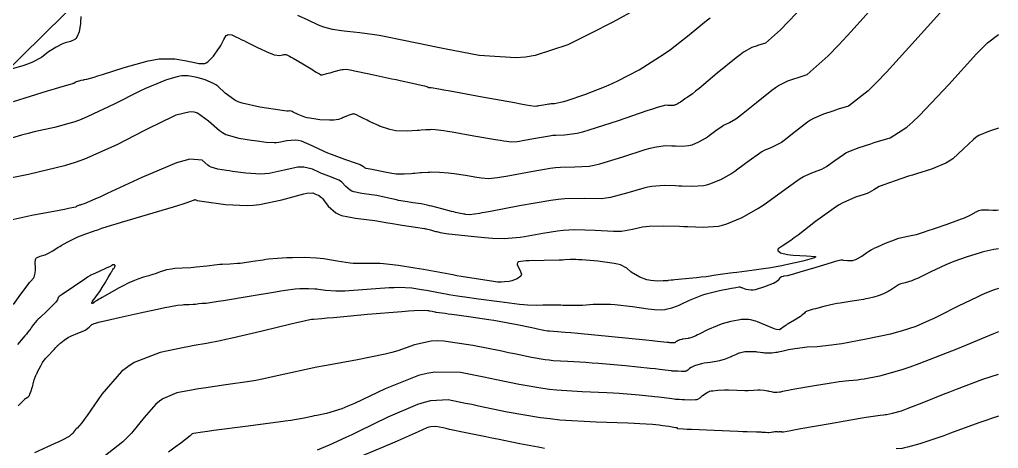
# Model space of a CAD drawing. Header units: metres. Extents: x 837476 to 838477, y 1189012 to 1191014.
# Drawn here: x 838310.1 to 838476.5, y 1190298.2 to 1190371.1 of the extents above; entities that cross this region are included whole.
import ezdxf

# ---------------------------------------------------------------- set-up
doc = ezdxf.new("R2010")
doc.units = ezdxf.units.M
doc.header["$LTSCALE"] = 0.3
for name, color, linetype in [('CORREDORVIA', 94, 'Continuous'), ('COTAS 10', 1, 'Continuous'), ('COTAS INT', 252, 'Continuous')]:
    doc.layers.add(name, color=color, linetype=linetype)

msp = doc.modelspace()

# ---------------------------------------------------------------- linework, layer by layer
at = {"layer": 'CORREDORVIA'}
msp.add_lwpolyline([(837910.676, 1191000.965), (838246.889, 1191005.3), (838347.391, 1190870.925), (838423.516, 1190628.699), (838450.215, 1190473.685), (838321.32, 1190375.615), (838242.09, 1190297.633), (838236.889, 1190068.622), (838166.593, 1189160.17), (837860.483, 1189307.124), (837593.191, 1189234.399), (837744.487, 1189686.609), (837700.859, 1189887.9), (837671.347, 1190075.087), (837676.273, 1190181.696), (837885.383, 1190229.429), (837983.184, 1190344.12), (837817.554, 1190502.187), (837798.033, 1190660.17), (837963.574, 1190795.982)], close=True, dxfattribs=at)
at = {"layer": 'COTAS 10'}
for points in [[(838415.092, 1190372.981), (838410.949, 1190370.71), (838409.697, 1190370.052), (838408.398, 1190369.382), (838403.326, 1190366.858), (838397.744, 1190364.995), (838396.124, 1190364.742), (838394.472, 1190364.603), (838388.234, 1190365.047), (838382.346, 1190366.155), (838380.914, 1190366.435), (838379.567, 1190366.702), (838375.42, 1190367.566), (838372.087, 1190368.245), (838371.253, 1190368.395), (838370.459, 1190368.528), (838367.913, 1190368.875), (838365.806, 1190369.11), (838365.288, 1190369.174), (838364.798, 1190369.237), (838363.266, 1190369.461), (838361.812, 1190369.837), (838361.372, 1190369.997), (838360.915, 1190370.182), (838359.127, 1190371.048), (838357.422, 1190371.813)], [(838320.5, 1190371.652), (838320.453, 1190370.697), (838320.424, 1190370.419), (838320.387, 1190370.134), (838320.192, 1190369.057), (838319.822, 1190368.124), (838319.674, 1190367.931), (838319.507, 1190367.766), (838318.739, 1190367.404), (838317.82, 1190367.147), (838317.557, 1190367.048), (838317.29, 1190366.938), (838316.296, 1190366.438), (838315.292, 1190365.817), (838315.02, 1190365.63), (838314.75, 1190365.436), (838313.793, 1190364.682), (838312.155, 1190363.816), (838311.456, 1190363.552), (838310.65, 1190363.278), (838306.851, 1190362.201)], [(838309.028, 1190322.675), (838310.311, 1190324.428), (838311.553, 1190326.078), (838311.803, 1190326.406), (838312.013, 1190326.677), (838312.435, 1190327.188), (838312.581, 1190327.407), (838312.617, 1190327.493), (838312.651, 1190327.591), (838312.759, 1190328.039), (838312.81, 1190328.611), (838312.808, 1190328.787), (838312.8, 1190328.972), (838312.711, 1190329.702), (838312.768, 1190330.362), (838312.851, 1190330.501), (838312.962, 1190330.622), (838313.608, 1190330.902), (838314.445, 1190331.142), (838314.678, 1190331.237), (838314.912, 1190331.345), (838315.76, 1190331.837), (838316.649, 1190332.411), (838316.908, 1190332.571), (838317.174, 1190332.73), (838318.18, 1190333.308), (838319.3, 1190333.871), (838319.637, 1190334.022), (838319.985, 1190334.171), (838321.339, 1190334.688), (838322.63, 1190335.143), (838322.938, 1190335.252), (838323.224, 1190335.354), (838324.081, 1190335.661), (838325.71, 1190336.177), (838326.484, 1190336.41), (838327.397, 1190336.683), (838331.86, 1190337.996), (838336.281, 1190339.304), (838337.167, 1190339.573), (838337.907, 1190339.803), (838339.362, 1190340.298), (838339.776, 1190340.471), (838339.86, 1190340.498), (838339.932, 1190340.516), (838340.08, 1190340.503), (838340.147, 1190340.443), (838340.167, 1190340.431), (838340.187, 1190340.42), (838340.267, 1190340.396), (838341.057, 1190340.283), (838345.089, 1190339.706), (838348.805, 1190339.501), (838349.842, 1190339.559), (838350.882, 1190339.667), (838354.669, 1190340.468), (838357.799, 1190341.337), (838358.425, 1190341.488), (838358.947, 1190341.599), (838359.964, 1190341.675), (838360.316, 1190341.505), (838360.418, 1190341.461), (838360.523, 1190341.418), (838360.919, 1190341.275), (838361.422, 1190340.907), (838361.595, 1190340.723), (838361.782, 1190340.504), (838362.578, 1190339.413), (838363.833, 1190338.292), (838364.309, 1190338.053), (838364.841, 1190337.844), (838367.229, 1190337.35), (838369.55, 1190337.089), (838370.041, 1190337.028), (838370.465, 1190336.972), (838371.447, 1190336.811), (838372.345, 1190336.639), (838372.715, 1190336.577), (838373.139, 1190336.507), (838375.111, 1190336.202), (838377.78, 1190335.8), (838378.511, 1190335.69), (838378.94, 1190335.608), (838379.088, 1190335.575), (838379.249, 1190335.537), (838379.936, 1190335.362), (838380.658, 1190335.174), (838380.841, 1190335.128), (838381.017, 1190335.084), (838381.59, 1190334.949), (838382.627, 1190334.785), (838383.096, 1190334.724), (838383.643, 1190334.655), (838386.274, 1190334.351), (838389.138, 1190334.074), (838389.833, 1190334.022), (838390.485, 1190333.982), (838392.484, 1190333.929), (838394.538, 1190334.079), (838395.225, 1190334.167), (838395.963, 1190334.276), (838399.056, 1190334.837), (838401.519, 1190335.189), (838402.503, 1190335.329), (838403.465, 1190335.395), (838404.43, 1190335.431), (838407.941, 1190335.303), (838411.063, 1190335.138), (838411.783, 1190335.15), (838412.44, 1190335.186), (838414.292, 1190335.524), (838415.983, 1190335.912), (838416.539, 1190335.979), (838417.133, 1190336.029), (838419.596, 1190336.066), (838422.277, 1190335.986), (838423.008, 1190335.962), (838423.735, 1190335.938), (838426.323, 1190335.844), (838428.898, 1190336.034), (838429.617, 1190336.188), (838430.34, 1190336.387), (838432.971, 1190337.473), (838435.628, 1190338.993), (838436.366, 1190339.466), (838437.105, 1190339.962), (838439.785, 1190341.939), (838442.23, 1190343.725), (838442.822, 1190344.101), (838443.377, 1190344.424), (838445.073, 1190345.164), (838446.51, 1190345.713), (838446.902, 1190345.917), (838447.292, 1190346.143), (838448.677, 1190347.148), (838450.149, 1190348.194), (838450.593, 1190348.447), (838451.053, 1190348.684), (838452.848, 1190349.404), (838454.806, 1190350.03), (838455.368, 1190350.207), (838455.94, 1190350.386), (838458.081, 1190351.047), (838460.951, 1190352.845), (838461.983, 1190353.741), (838463.117, 1190354.81), (838468.07, 1190360.11), (838472.804, 1190365.329), (838473.799, 1190366.347), (838474.659, 1190367.18), (838476.514, 1190368.565)], [(838476.514, 1190318.05), (838475.664, 1190317.7), (838469.57, 1190315.184), (838462.971, 1190312.579), (838461.46, 1190312.033), (838460.086, 1190311.562), (838456.269, 1190310.494), (838453.694, 1190310.024), (838453.103, 1190309.93), (838452.566, 1190309.852), (838451.067, 1190309.704), (838449.422, 1190309.54), (838448.792, 1190309.453), (838448.086, 1190309.348), (838444.908, 1190308.816), (838441.895, 1190308.277), (838441.293, 1190308.167), (838440.791, 1190308.074), (838439.82, 1190307.881), (838439.49, 1190307.809), (838439.393, 1190307.792), (838439.293, 1190307.778), (838438.911, 1190307.738), (838438.521, 1190307.732), (838438.416, 1190307.739), (838438.313, 1190307.75), (838437.949, 1190307.82), (838437.539, 1190307.914), (838437.405, 1190307.94), (838437.264, 1190307.967), (838436.68, 1190308.063), (838436.017, 1190308.122), (838435.825, 1190308.125), (838435.63, 1190308.122), (838434.892, 1190308.062), (838433.991, 1190308.006), (838433.691, 1190308.005), (838433.37, 1190308.01), (838432.032, 1190308.082), (838430.641, 1190308.149), (838430.287, 1190308.152), (838429.946, 1190308.148), (838428.828, 1190308.075), (838427.98, 1190307.974), (838427.81, 1190307.952), (838427.668, 1190307.933), (838427.391, 1190307.885), (838427.219, 1190307.804), (838427.143, 1190307.764), (838427.056, 1190307.716), (838426.64, 1190307.478), (838426.204, 1190307.191), (838426.103, 1190307.112), (838426.011, 1190307.033), (838425.751, 1190306.748), (838425.374, 1190306.529), (838425.207, 1190306.492), (838425.014, 1190306.465), (838424.093, 1190306.451), (838423.142, 1190306.493), (838422.929, 1190306.501), (838422.739, 1190306.508), (838422.238, 1190306.517), (838421.768, 1190306.546), (838421.597, 1190306.564), (838421.409, 1190306.587), (838420.585, 1190306.709), (838419.222, 1190306.891), (838418.694, 1190306.952), (838418.102, 1190307.017), (838415.42, 1190307.292), (838412.043, 1190307.564), (838411.013, 1190307.627), (838409.941, 1190307.686), (838405.726, 1190307.856), (838401.362, 1190308.125), (838400.196, 1190308.247), (838399.048, 1190308.389), (838395.057, 1190309.073), (838391.169, 1190309.888), (838390.086, 1190310.113), (838389, 1190310.338), (838385.057, 1190311.15), (838380.686, 1190311.215), (838379.33, 1190310.97), (838377.912, 1190310.61), (838372.264, 1190308.357), (838367.044, 1190305.885), (838365.896, 1190305.388), (838364.876, 1190304.971), (838362.264, 1190304.14), (838360.606, 1190303.84), (838360.188, 1190303.758), (838359.788, 1190303.677), (838358.488, 1190303.388), (838356.235, 1190302.993), (838355.233, 1190302.844), (838354.066, 1190302.679), (838348.488, 1190301.942), (838343.092, 1190301.251), (838342.04, 1190301.114), (838341.181, 1190301.001), (838339.673, 1190300.789), (838339.429, 1190300.689), (838339.366, 1190300.646), (838339.305, 1190300.596), (838339.101, 1190300.359), (838337.501, 1190299.111), (838336.56, 1190298.424), (838335.403, 1190297.589)]]:
    msp.add_lwpolyline(points, dxfattribs=at)
at = {"layer": 'COTAS INT'}
for points in [[(838306.103, 1190343.762), (838311.626, 1190344.835), (838317.926, 1190346.365), (838319.579, 1190346.892), (838321.193, 1190347.464), (838326.691, 1190349.9), (838331.413, 1190352.33), (838332.537, 1190352.898), (838333.582, 1190353.42), (838336.691, 1190354.926), (838339.114, 1190355.507), (838339.726, 1190355.447), (838340.311, 1190355.29), (838342.212, 1190353.925), (838344.058, 1190352.258), (838344.609, 1190351.911), (838345.177, 1190351.614), (838347.375, 1190350.955), (838349.497, 1190350.648), (838350.017, 1190350.572), (838350.508, 1190350.502), (838352.039, 1190350.282), (838353.388, 1190350.208), (838353.764, 1190350.228), (838354.142, 1190350.267), (838355.517, 1190350.558), (838357.014, 1190350.683), (838357.469, 1190350.617), (838357.941, 1190350.507), (838359.792, 1190349.749), (838361.839, 1190348.758), (838362.435, 1190348.501), (838363.044, 1190348.252), (838365.346, 1190347.418), (838367.292, 1190346.744), (838367.677, 1190346.597), (838367.994, 1190346.466), (838368.58, 1190346.136), (838368.789, 1190345.949), (838368.868, 1190345.909), (838368.957, 1190345.874), (838369.355, 1190345.792), (838370.022, 1190345.683), (838370.281, 1190345.631), (838370.571, 1190345.571), (838371.887, 1190345.275), (838373.361, 1190345.003), (838373.751, 1190344.957), (838374.134, 1190344.925), (838375.451, 1190344.912), (838376.675, 1190344.989), (838376.999, 1190345.013), (838377.316, 1190345.037), (838378.255, 1190345.119), (838378.407, 1190345.132), (838379.517, 1190345.204), (838379.846, 1190345.215), (838380.184, 1190345.221), (838381.486, 1190345.208), (838382.998, 1190345.1), (838383.468, 1190345.046), (838383.961, 1190344.981), (838385.929, 1190344.66), (838387.808, 1190344.342), (838388.245, 1190344.279), (838388.645, 1190344.227), (838389.789, 1190344.128), (838391.361, 1190344.275), (838392.031, 1190344.378), (838392.803, 1190344.508), (838396.441, 1190345.201), (838400.291, 1190345.864), (838401.197, 1190345.975), (838402.033, 1190346.054), (838404.477, 1190346.076), (838406.946, 1190346.229), (838407.799, 1190346.39), (838408.725, 1190346.603), (838412.68, 1190347.803), (838416.473, 1190349.032), (838417.297, 1190349.264), (838418.022, 1190349.448), (838419.826, 1190349.723), (838420.978, 1190349.689), (838421.292, 1190349.678), (838421.604, 1190349.668), (838422.715, 1190349.628), (838423.821, 1190349.709), (838424.13, 1190349.776), (838424.44, 1190349.861), (838425.57, 1190350.327), (838426.71, 1190350.98), (838427.027, 1190351.183), (838427.345, 1190351.396), (838428.495, 1190352.245), (838429.545, 1190353.012), (838429.799, 1190353.173), (838430.038, 1190353.312), (838430.766, 1190353.629), (838431.85, 1190354.258), (838432.313, 1190354.594), (838432.846, 1190354.999), (838435.36, 1190357.046), (838437.985, 1190359.134), (838438.588, 1190359.566), (838439.139, 1190359.934), (838440.682, 1190360.736), (838441.915, 1190361.13), (838442.269, 1190361.241), (838442.629, 1190361.354), (838443.977, 1190361.77), (838447.579, 1190364.954), (838449.36, 1190366.811), (838451.482, 1190369.092), (838461.974, 1190380.855)], [(838473.333, 1190379.89), (838465.537, 1190371.071), (838457.49, 1190362.169), (838455.8, 1190360.423), (838454.344, 1190358.99), (838451.029, 1190356.408), (838449.285, 1190355.87), (838448.819, 1190355.724), (838448.36, 1190355.58), (838446.765, 1190355.07), (838445.096, 1190354.309), (838444.591, 1190354.007), (838444.067, 1190353.664), (838442.018, 1190352.097), (838440.069, 1190350.571), (838439.608, 1190350.255), (838439.18, 1190349.986), (838437.919, 1190349.397), (838436.707, 1190348.868), (838436.311, 1190348.637), (838435.888, 1190348.368), (838434.14, 1190347.092), (838432.225, 1190345.679), (838431.697, 1190345.325), (838431.169, 1190344.987), (838429.27, 1190343.9), (838427.39, 1190343.124), (838426.873, 1190342.982), (838426.359, 1190342.872), (838424.519, 1190342.736), (838422.67, 1190342.803), (838422.15, 1190342.82), (838421.627, 1190342.837), (838419.711, 1190342.895), (838417.578, 1190342.739), (838416.918, 1190342.621), (838416.228, 1190342.472), (838413.486, 1190341.664), (838410.583, 1190340.895), (838409.791, 1190340.77), (838409.005, 1190340.683), (838406.209, 1190340.69), (838402.82, 1190340.659), (838401.66, 1190340.55), (838400.403, 1190340.396), (838395.064, 1190339.477), (838390.137, 1190338.511), (838389.14, 1190338.328), (838388.703, 1190338.252), (838388.303, 1190338.183), (838386.606, 1190337.963), (838385.967, 1190338.005), (838385.797, 1190338.024), (838385.629, 1190338.046), (838385.047, 1190338.152), (838384.219, 1190338.354), (838383.896, 1190338.436), (838383.533, 1190338.53), (838381.885, 1190338.965), (838380.18, 1190339.399), (838379.781, 1190339.493), (838379.413, 1190339.576), (838378.35, 1190339.78), (838377.471, 1190339.912), (838376.965, 1190339.988), (838376.017, 1190340.131), (838374.897, 1190340.328), (838374.534, 1190340.4), (838374.147, 1190340.48), (838372.56, 1190340.835), (838370.849, 1190341.194), (838370.384, 1190341.277), (838369.923, 1190341.354), (838368.292, 1190341.571), (838366.899, 1190341.859), (838366.588, 1190341.981), (838366.311, 1190342.12), (838365.579, 1190342.774), (838364.888, 1190343.485), (838364.636, 1190343.66), (838364.357, 1190343.826), (838363.132, 1190344.346), (838361.783, 1190344.835), (838361.427, 1190344.981), (838361.078, 1190345.131), (838359.878, 1190345.712), (838358.444, 1190346.053), (838357.947, 1190346.052), (838357.406, 1190346.01), (838355.093, 1190345.513), (838352.512, 1190344.967), (838351.803, 1190344.894), (838351.096, 1190344.854), (838348.564, 1190344.994), (838346.305, 1190345.317), (838345.771, 1190345.394), (838345.277, 1190345.465), (838343.821, 1190345.675), (838342.682, 1190346.017), (838342.388, 1190346.171), (838342.102, 1190346.351), (838341.146, 1190347.214), (838339.021, 1190347.39), (838337.999, 1190347.136), (838336.789, 1190346.751), (838330.851, 1190344.266), (838324.993, 1190341.551), (838323.833, 1190341.021), (838322.874, 1190340.587), (838321.078, 1190339.818), (838320.672, 1190339.698), (838320.589, 1190339.674), (838320.519, 1190339.652), (838320.371, 1190339.606), (838320.293, 1190339.578), (838320.267, 1190339.568), (838320.239, 1190339.558), (838320.122, 1190339.517), (838319.999, 1190339.47), (838319.967, 1190339.457), (838319.936, 1190339.443), (838319.835, 1190339.392), (838319.743, 1190339.339), (838319.719, 1190339.325), (838319.695, 1190339.31), (838319.615, 1190339.258), (838318.428, 1190339.002), (838317.707, 1190338.86), (838316.816, 1190338.686), (838312.182, 1190337.798), (838307.582, 1190336.808)], [(838442.222, 1190372.3), (838440.725, 1190370.69), (838439.468, 1190369.379), (838436.925, 1190367.132), (838435.973, 1190366.838), (838435.719, 1190366.759), (838435.469, 1190366.68), (838434.599, 1190366.402), (838433.181, 1190365.56), (838432.586, 1190365.125), (838431.902, 1190364.604), (838428.701, 1190361.995), (838425.624, 1190359.427), (838425.018, 1190358.932), (838424.52, 1190358.531), (838423.612, 1190357.862), (838423.368, 1190357.756), (838423.288, 1190357.709), (838423.203, 1190357.655), (838422.851, 1190357.398), (838422.465, 1190357.113), (838422.358, 1190357.041), (838422.252, 1190356.973), (838421.869, 1190356.754), (838421.49, 1190356.598), (838421.386, 1190356.569), (838421.282, 1190356.547), (838420.911, 1190356.52), (838420.538, 1190356.533), (838420.433, 1190356.537), (838420.328, 1190356.54), (838419.942, 1190356.552), (838418.467, 1190356.158), (838417.675, 1190355.906), (838416.717, 1190355.592), (838411.873, 1190353.942), (838406.867, 1190352.312), (838405.806, 1190352.01), (838404.887, 1190351.774), (838402.745, 1190351.463), (838401.247, 1190351.449), (838400.734, 1190351.401), (838400.178, 1190351.333), (838397.818, 1190350.926), (838395.587, 1190350.501), (838395.114, 1190350.421), (838394.703, 1190350.358), (838393.739, 1190350.268), (838392.42, 1190350.442), (838391.785, 1190350.546), (838391.033, 1190350.674), (838387.343, 1190351.335), (838383.625, 1190351.997), (838382.855, 1190352.125), (838382.198, 1190352.229), (838380.763, 1190352.406), (838380.095, 1190352.413), (838379.921, 1190352.41), (838379.752, 1190352.404), (838379.182, 1190352.367), (838378.366, 1190352.304), (838378.041, 1190352.282), (838377.673, 1190352.259), (838375.99, 1190352.16), (838374.075, 1190352.226), (838373.561, 1190352.307), (838373.054, 1190352.415), (838371.282, 1190353.03), (838371.121, 1190353.104), (838369.802, 1190353.715), (838369.479, 1190353.867), (838369.194, 1190354.002), (838368.477, 1190354.355), (838368.022, 1190354.598), (838367.901, 1190354.664), (838367.784, 1190354.729), (838367.379, 1190354.959), (838366.927, 1190355.078), (838366.78, 1190355.073), (838366.622, 1190355.051), (838365.972, 1190354.837), (838365.286, 1190354.537), (838365.106, 1190354.461), (838364.93, 1190354.389), (838364.33, 1190354.155), (838363.493, 1190354.017), (838363.169, 1190354.006), (838362.803, 1190354.006), (838361.149, 1190354.101), (838359.412, 1190354.342), (838358.995, 1190354.433), (838358.605, 1190354.535), (838357.429, 1190354.994), (838356.595, 1190355.408), (838356.421, 1190355.483), (838356.272, 1190355.541), (838355.941, 1190355.604), (838355.772, 1190355.568), (838355.725, 1190355.563), (838355.679, 1190355.561), (838355.514, 1190355.57), (838354.71, 1190355.686), (838350.929, 1190356.234), (838347.943, 1190356.9), (838347.271, 1190357.144), (838346.666, 1190357.414), (838345.043, 1190358.607), (838343.801, 1190359.785), (838343.436, 1190360.046), (838343.062, 1190360.28), (838341.638, 1190360.888), (838340.292, 1190361.254), (838339.967, 1190361.334), (838339.664, 1190361.406), (838338.742, 1190361.586), (838337.7, 1190361.551), (838337.321, 1190361.485), (838336.904, 1190361.395), (838335.068, 1190360.871), (838332.435, 1190359.828), (838331.515, 1190359.411), (838330.512, 1190358.939), (838326.199, 1190356.774), (838321.685, 1190354.626), (838320.555, 1190354.166), (838319.478, 1190353.764), (838316.022, 1190352.796), (838312.593, 1190352.039), (838311.533, 1190351.771), (838310.425, 1190351.476), (838306.022, 1190350.199)], [(838309.055, 1190357.226), (838314.853, 1190358.997), (838316.002, 1190359.346), (838316.952, 1190359.633), (838318.733, 1190360.159), (838319.142, 1190360.273), (838319.227, 1190360.3), (838319.3, 1190360.326), (838319.461, 1190360.406), (838319.544, 1190360.472), (838319.568, 1190360.488), (838319.592, 1190360.505), (838319.679, 1190360.559), (838319.778, 1190360.604), (838319.809, 1190360.616), (838319.842, 1190360.626), (838319.975, 1190360.659), (838320.155, 1190360.699), (838320.217, 1190360.714), (838320.285, 1190360.73), (838320.576, 1190360.805), (838320.924, 1190360.888), (838321.028, 1190360.911), (838321.135, 1190360.934), (838321.55, 1190361.013), (838322.787, 1190361.364), (838323.413, 1190361.558), (838324.161, 1190361.794), (838327.885, 1190362.995), (838331.955, 1190364.115), (838332.921, 1190364.3), (838333.818, 1190364.43), (838336.474, 1190364.445), (838338.441, 1190364.115), (838338.903, 1190364.027), (838339.329, 1190363.941), (838340.569, 1190363.642), (838341.564, 1190363.663), (838341.837, 1190363.778), (838342.108, 1190363.941), (838343.074, 1190364.922), (838343.92, 1190366.138), (838344.114, 1190366.449), (838344.292, 1190366.747), (838344.791, 1190367.73), (838345.236, 1190368.402), (838345.379, 1190368.504), (838345.531, 1190368.57), (838346.152, 1190368.506), (838346.736, 1190368.248), (838346.864, 1190368.192), (838346.978, 1190368.141), (838347.269, 1190368.014), (838347.889, 1190367.711), (838348.21, 1190367.55), (838348.596, 1190367.356), (838350.53, 1190366.378), (838352.546, 1190365.446), (838352.985, 1190365.281), (838353.371, 1190365.157), (838354.331, 1190365.044), (838354.874, 1190365.157), (838354.998, 1190365.175), (838355.109, 1190365.187), (838355.412, 1190365.183), (838355.989, 1190364.912), (838356.272, 1190364.756), (838356.609, 1190364.565), (838358.273, 1190363.583), (838359.929, 1190362.585), (838360.26, 1190362.384), (838360.537, 1190362.215), (838361.08, 1190361.878), (838361.24, 1190361.776), (838361.275, 1190361.756), (838361.307, 1190361.74), (838361.39, 1190361.711), (838361.478, 1190361.717), (838361.512, 1190361.722), (838361.55, 1190361.73), (838361.726, 1190361.771), (838362.136, 1190361.884), (838362.323, 1190361.936), (838362.541, 1190361.998), (838362.892, 1190362.098), (838363.594, 1190362.297), (838364.676, 1190362.579), (838364.913, 1190362.63), (838365.123, 1190362.668), (838365.654, 1190362.709), (838366.587, 1190362.537), (838367.051, 1190362.442), (838367.603, 1190362.326), (838370.337, 1190361.735), (838373.36, 1190361.073), (838374.094, 1190360.913), (838374.783, 1190360.762), (838376.902, 1190360.3), (838378.386, 1190359.972), (838378.676, 1190359.906), (838378.914, 1190359.851), (838379.333, 1190359.74), (838379.412, 1190359.7), (838379.458, 1190359.678), (838379.546, 1190359.637), (838379.638, 1190359.605), (838379.664, 1190359.599), (838379.691, 1190359.595), (838379.791, 1190359.591), (838379.879, 1190359.596), (838379.898, 1190359.598), (838379.915, 1190359.599), (838379.957, 1190359.602), (838379.987, 1190359.604), (838380.04, 1190359.604), (838381.399, 1190359.359), (838382.242, 1190359.205), (838383.289, 1190359.013), (838388.757, 1190358.009), (838394.258, 1190357.005), (838395.325, 1190356.812), (838396.195, 1190356.657), (838397.689, 1190356.408), (838398.045, 1190356.441), (838398.197, 1190356.465), (838398.371, 1190356.494), (838399.195, 1190356.651), (838400.066, 1190356.801), (838400.271, 1190356.826), (838400.46, 1190356.844), (838401.013, 1190356.849), (838402.084, 1190357.061), (838402.6, 1190357.21), (838403.211, 1190357.397), (838406.211, 1190358.398), (838409.825, 1190359.807), (838410.824, 1190360.252), (838411.821, 1190360.721), (838415.417, 1190362.612), (838418.908, 1190364.766), (838419.84, 1190365.401), (838420.757, 1190366.053), (838423.944, 1190368.544), (838426.524, 1190370.666), (838427.059, 1190371.085), (838427.516, 1190371.43)], [(838476.514, 1190352.658), (838474.844, 1190352.103), (838473.194, 1190351.408), (838472.734, 1190351.111), (838472.274, 1190350.768), (838470.603, 1190349.149), (838468.744, 1190347.451), (838468.165, 1190347.059), (838467.558, 1190346.7), (838465.133, 1190345.685), (838462.596, 1190344.902), (838461.918, 1190344.69), (838461.251, 1190344.48), (838458.931, 1190343.738), (838457.011, 1190343.058), (838456.596, 1190342.888), (838456.231, 1190342.725), (838455.336, 1190342.199), (838454.515, 1190341.715), (838454.197, 1190341.578), (838453.84, 1190341.44), (838452.226, 1190340.931), (838450.046, 1190339.981), (838449.333, 1190339.564), (838448.572, 1190339.082), (838445.429, 1190336.785), (838442.454, 1190334.488), (838441.799, 1190334.004), (838441.218, 1190333.586), (838439.728, 1190332.63), (838439.075, 1190332.133), (838439.02, 1190332.006), (838439.022, 1190331.882), (838439.483, 1190331.473), (838440.659, 1190331.166), (838441.11, 1190331.108), (838441.616, 1190331.06), (838443.894, 1190330.985), (838445.4, 1190330.846), (838445.418, 1190330.758), (838445.409, 1190330.752), (838445.263, 1190330.65), (838443.263, 1190330.081), (838440.666, 1190329.497), (838440.134, 1190329.378), (838439.684, 1190329.279), (838438.735, 1190329.077), (838437.843, 1190328.94), (838437.429, 1190328.881), (838436.943, 1190328.814), (838434.583, 1190328.494), (838432.04, 1190328.154), (838431.439, 1190328.072), (838430.882, 1190327.997), (838429.242, 1190327.771), (838428.049, 1190327.603), (838427.774, 1190327.564), (838427.524, 1190327.528), (838426.82, 1190327.423), (838425.946, 1190327.314), (838425.588, 1190327.275), (838425.18, 1190327.232), (838423.288, 1190327.045), (838421.488, 1190326.871), (838421.137, 1190326.837), (838420.851, 1190326.808), (838420.351, 1190326.752), (838420.271, 1190326.736), (838420.249, 1190326.733), (838420.228, 1190326.729), (838420.155, 1190326.72), (838419.867, 1190326.708), (838419.711, 1190326.702), (838419.522, 1190326.695), (838418.565, 1190326.664), (838417.388, 1190326.747), (838417.06, 1190326.813), (838416.732, 1190326.897), (838415.541, 1190327.353), (838414.474, 1190327.935), (838414.224, 1190328.099), (838413.993, 1190328.263), (838413.323, 1190328.865), (838412.24, 1190329.415), (838411.748, 1190329.546), (838411.173, 1190329.669), (838408.406, 1190330.034), (838405.673, 1190330.266), (838405.119, 1190330.304), (838404.655, 1190330.33), (838403.711, 1190330.331), (838402.809, 1190330.264), (838402.371, 1190330.249), (838401.85, 1190330.235), (838399.286, 1190330.193), (838396.724, 1190330.133), (838396.204, 1190330.106), (838395.767, 1190330.076), (838394.871, 1190329.932), (838394.695, 1190329.625), (838394.711, 1190329.491), (838394.755, 1190329.337), (838395.147, 1190328.603), (838395.424, 1190327.832), (838395.396, 1190327.654), (838395.322, 1190327.491), (838394.676, 1190327.031), (838393.778, 1190326.734), (838393.545, 1190326.674), (838393.32, 1190326.624), (838392.564, 1190326.522), (838391.948, 1190326.496), (838391.811, 1190326.494), (838391.689, 1190326.494), (838391.368, 1190326.511), (838390.672, 1190326.613), (838390.314, 1190326.666), (838387.734, 1190327.056), (838385.151, 1190327.468), (838384.449, 1190327.587), (838383.753, 1190327.709), (838381.286, 1190328.169), (838378.772, 1190328.632), (838378.046, 1190328.756), (838377.308, 1190328.878), (838374.535, 1190329.303), (838371.946, 1190329.608), (838371.325, 1190329.655), (838370.744, 1190329.685), (838368.991, 1190329.658), (838367.338, 1190329.64), (838366.821, 1190329.676), (838366.278, 1190329.73), (838364.104, 1190330.074), (838361.814, 1190330.445), (838361.199, 1190330.516), (838360.592, 1190330.574), (838358.466, 1190330.668), (838356.513, 1190330.649), (838356.015, 1190330.636), (838355.535, 1190330.618), (838353.953, 1190330.525), (838352.416, 1190330.371), (838351.963, 1190330.314), (838351.499, 1190330.252), (838349.725, 1190329.978), (838348.007, 1190329.724), (838347.578, 1190329.675), (838347.168, 1190329.634), (838345.857, 1190329.562), (838344.533, 1190329.502), (838344.116, 1190329.469), (838343.676, 1190329.429), (838341.905, 1190329.224), (838340.098, 1190329.016), (838339.635, 1190328.973), (838339.189, 1190328.936), (838337.714, 1190328.858), (838336.475, 1190328.79), (838336.177, 1190328.76), (838335.9, 1190328.725), (838335.063, 1190328.56), (838334.361, 1190328.354), (838334.169, 1190328.293), (838333.977, 1190328.23), (838333.29, 1190327.989), (838332.548, 1190327.733), (838332.321, 1190327.66), (838332.085, 1190327.586), (838331.154, 1190327.311), (838330.172, 1190326.997), (838329.903, 1190326.898), (838329.635, 1190326.793), (838328.681, 1190326.37), (838327.61, 1190325.823), (838327.268, 1190325.64), (838326.908, 1190325.443), (838325.443, 1190324.617), (838324.128, 1190323.863), (838323.861, 1190323.711), (838323.637, 1190323.584), (838323.178, 1190323.33), (838323.021, 1190323.25), (838322.987, 1190323.231), (838322.957, 1190323.214), (838322.882, 1190323.168), (838322.805, 1190323.111), (838322.774, 1190323.088), (838322.738, 1190323.062), (838322.573, 1190322.939), (838322.426, 1190322.857), (838322.401, 1190322.856), (838322.383, 1190322.865), (838322.377, 1190322.974), (838322.446, 1190323.154), (838322.475, 1190323.207), (838322.509, 1190323.261), (838322.669, 1190323.468), (838322.944, 1190323.823), (838323.051, 1190323.97), (838323.171, 1190324.138), (838323.714, 1190324.922), (838324.319, 1190325.842), (838324.477, 1190326.095), (838324.631, 1190326.348), (838325.156, 1190327.259), (838325.581, 1190328.02), (838325.673, 1190328.178), (838325.754, 1190328.314), (838325.952, 1190328.617), (838326.08, 1190328.785), (838326.117, 1190328.836), (838326.154, 1190328.889), (838326.291, 1190329.096), (838326.368, 1190329.279), (838326.367, 1190329.317), (838326.356, 1190329.35), (838326.234, 1190329.42), (838326.054, 1190329.427), (838326.006, 1190329.42), (838325.958, 1190329.409), (838325.795, 1190329.335), (838325.648, 1190329.246), (838325.612, 1190329.226), (838325.577, 1190329.207), (838325.467, 1190329.153), (838325.12, 1190328.997), (838324.936, 1190328.914), (838324.714, 1190328.813), (838323.593, 1190328.304), (838322.46, 1190327.777), (838322.23, 1190327.664), (838322.036, 1190327.566), (838321.638, 1190327.332), (838321.171, 1190326.997), (838320.935, 1190326.835), (838320.652, 1190326.642), (838319.243, 1190325.696), (838317.829, 1190324.746), (838317.544, 1190324.551), (838317.304, 1190324.386), (838316.819, 1190324.036), (838316.661, 1190323.857), (838316.627, 1190323.801), (838316.596, 1190323.741), (838316.522, 1190323.501), (838316.214, 1190323.044), (838316.037, 1190322.848), (838315.82, 1190322.623), (838314.705, 1190321.558), (838313.523, 1190320.442), (838313.264, 1190320.184), (838313.034, 1190319.949), (838312.451, 1190319.281), (838312.118, 1190318.827), (838312.046, 1190318.725), (838311.983, 1190318.634), (838311.829, 1190318.392), (838311.452, 1190317.905), (838311.249, 1190317.66), (838311.002, 1190317.367), (838309.756, 1190315.91)], [(838309.856, 1190305.462), (838310.15, 1190305.744), (838310.754, 1190306.352), (838310.972, 1190306.592), (838311.022, 1190306.643), (838311.067, 1190306.686), (838311.193, 1190306.787), (838311.306, 1190306.855), (838311.344, 1190306.878), (838311.385, 1190306.902), (838311.555, 1190307.008), (838311.748, 1190307.231), (838311.802, 1190307.331), (838311.858, 1190307.447), (838312.063, 1190308.002), (838312.243, 1190308.592), (838312.283, 1190308.729), (838312.318, 1190308.856), (838312.406, 1190309.222), (838312.47, 1190309.506), (838312.489, 1190309.581), (838312.508, 1190309.655), (838312.585, 1190309.91), (838312.677, 1190310.169), (838312.706, 1190310.245), (838312.736, 1190310.322), (838312.861, 1190310.619), (838312.974, 1190310.872), (838312.997, 1190310.923), (838313.017, 1190310.965), (838313.062, 1190311.045), (838313.131, 1190311.173), (838313.211, 1190311.333), (838313.428, 1190311.783), (838313.675, 1190312.284), (838313.737, 1190312.404), (838313.796, 1190312.516), (838313.988, 1190312.854), (838314.265, 1190313.226), (838314.378, 1190313.36), (838314.507, 1190313.506), (838315.104, 1190314.148), (838315.709, 1190314.782), (838315.843, 1190314.925), (838315.963, 1190315.054), (838316.276, 1190315.399), (838316.47, 1190315.617), (838316.516, 1190315.666), (838316.558, 1190315.709), (838316.681, 1190315.823), (838316.892, 1190315.993), (838316.99, 1190316.072), (838317.105, 1190316.165), (838317.664, 1190316.614), (838318.433, 1190317.123), (838318.68, 1190317.254), (838318.942, 1190317.381), (838320.015, 1190317.8), (838321.016, 1190318.201), (838321.233, 1190318.316), (838321.424, 1190318.432), (838321.898, 1190318.866), (838322.373, 1190319.274), (838322.565, 1190319.375), (838322.783, 1190319.469), (838323.79, 1190319.765), (838325.547, 1190320.152), (838327.017, 1190320.477), (838330.57, 1190321.261), (838334.062, 1190322.015), (838334.803, 1190322.168), (838335.446, 1190322.297), (838336.952, 1190322.56), (838337.785, 1190322.648), (838338.004, 1190322.667), (838338.217, 1190322.683), (838338.946, 1190322.718), (838339.621, 1190322.748), (838339.8, 1190322.761), (838339.977, 1190322.775), (838340.587, 1190322.841), (838341.132, 1190322.904), (838341.267, 1190322.916), (838341.396, 1190322.926), (838341.804, 1190322.945), (838343.148, 1190323.126), (838343.866, 1190323.238), (838344.736, 1190323.378), (838349.126, 1190324.107), (838353.591, 1190324.848), (838354.507, 1190324.994), (838355.284, 1190325.115), (838356.932, 1190325.341), (838357.734, 1190325.388), (838357.978, 1190325.396), (838358.231, 1190325.403), (838359.222, 1190325.413), (838360.3, 1190325.365), (838360.608, 1190325.336), (838360.92, 1190325.3), (838362.082, 1190325.111), (838363.883, 1190325), (838364.597, 1190325.012), (838365.406, 1190325.043), (838369.107, 1190325.311), (838372.906, 1190325.577), (838373.776, 1190325.607), (838374.568, 1190325.618), (838376.77, 1190325.498), (838378.409, 1190325.247), (838378.845, 1190325.175), (838379.274, 1190325.102), (838380.76, 1190324.828), (838382.218, 1190324.556), (838382.63, 1190324.484), (838383.044, 1190324.414), (838384.571, 1190324.17), (838386.6, 1190323.876), (838387.332, 1190323.774), (838388.137, 1190323.663), (838391.661, 1190323.186), (838395.078, 1190322.766), (838395.816, 1190322.69), (838396.464, 1190322.632), (838398.054, 1190322.572), (838399.07, 1190322.615), (838399.357, 1190322.622), (838399.647, 1190322.627), (838400.712, 1190322.63), (838401.81, 1190322.614), (838402.12, 1190322.608), (838402.433, 1190322.601), (838403.584, 1190322.568), (838404.915, 1190322.571), (838405.341, 1190322.585), (838405.792, 1190322.606), (838407.63, 1190322.733), (838409.866, 1190322.776), (838410.569, 1190322.744), (838411.307, 1190322.692), (838414.278, 1190322.349), (838416.98, 1190321.978), (838417.55, 1190321.91), (838418.043, 1190321.857), (838419.179, 1190321.79), (838419.841, 1190321.86), (838420.035, 1190321.893), (838420.233, 1190321.932), (838420.989, 1190322.125), (838421.922, 1190322.464), (838422.233, 1190322.595), (838422.567, 1190322.743), (838423.962, 1190323.412), (838425.69, 1190324.135), (838426.234, 1190324.316), (838426.806, 1190324.489), (838429.111, 1190325.046), (838431.129, 1190325.451), (838431.521, 1190325.528), (838431.84, 1190325.59), (838432.39, 1190325.688), (838432.466, 1190325.686), (838432.486, 1190325.685), (838432.505, 1190325.683), (838432.573, 1190325.676), (838432.764, 1190325.61), (838432.861, 1190325.571), (838432.978, 1190325.523), (838433.561, 1190325.278), (838434.486, 1190325.166), (838434.819, 1190325.202), (838435.185, 1190325.268), (838436.783, 1190325.747), (838438.266, 1190326.344), (838438.559, 1190326.484), (838438.801, 1190326.612), (838439.253, 1190326.982), (838439.383, 1190327.232), (838439.423, 1190327.284), (838439.465, 1190327.33), (838439.628, 1190327.433), (838439.888, 1190327.501), (838439.99, 1190327.523), (838440.105, 1190327.547), (838440.629, 1190327.648), (838441.751, 1190327.929), (838442.243, 1190328.068), (838442.814, 1190328.232), (838445.532, 1190329.043), (838448.136, 1190329.833), (838448.636, 1190329.984), (838449.039, 1190330.106), (838449.693, 1190330.301), (838449.887, 1190330.28), (838450, 1190330.265), (838450.139, 1190330.247), (838450.852, 1190330.149), (838451.761, 1190330.192), (838452.023, 1190330.263), (838452.289, 1190330.36), (838453.289, 1190330.921), (838454.143, 1190331.519), (838454.319, 1190331.639), (838454.467, 1190331.739), (838454.783, 1190331.932), (838454.917, 1190331.998), (838454.951, 1190332.017), (838454.984, 1190332.037), (838455.093, 1190332.109), (838455.493, 1190332.307), (838455.71, 1190332.405), (838455.973, 1190332.522), (838457.304, 1190333.102), (838458.839, 1190333.704), (838459.229, 1190333.835), (838459.605, 1190333.951), (838460.838, 1190334.241), (838461.956, 1190334.463), (838462.259, 1190334.536), (838462.559, 1190334.613), (838463.619, 1190334.933), (838464.895, 1190335.365), (838465.332, 1190335.513), (838465.804, 1190335.673), (838467.811, 1190336.355), (838469.772, 1190337.057), (838470.216, 1190337.23), (838470.616, 1190337.393), (838471.703, 1190337.906), (838472.42, 1190338.297), (838472.588, 1190338.383), (838472.742, 1190338.46), (838473.188, 1190338.66), (838473.655, 1190338.763), (838473.824, 1190338.779), (838474.009, 1190338.789), (838474.818, 1190338.78), (838475.589, 1190338.749), (838475.75, 1190338.745), (838475.888, 1190338.743), (838476.197, 1190338.754), (838476.514, 1190338.786)], [(838476.514, 1190332.163), (838475.707, 1190332.022), (838474.224, 1190331.685), (838473.751, 1190331.562), (838473.251, 1190331.425), (838471.217, 1190330.823), (838468.92, 1190330.008), (838468.253, 1190329.737), (838467.573, 1190329.447), (838465.007, 1190328.235), (838462.73, 1190327.138), (838462.232, 1190326.92), (838461.792, 1190326.74), (838460.679, 1190326.396), (838459.948, 1190326.212), (838459.748, 1190326.131), (838459.549, 1190326.038), (838458.837, 1190325.596), (838458.14, 1190325.117), (838457.951, 1190325), (838457.763, 1190324.89), (838457.097, 1190324.55), (838456.429, 1190324.274), (838456.241, 1190324.205), (838456.05, 1190324.138), (838455.347, 1190323.919), (838454.348, 1190323.698), (838453.972, 1190323.63), (838453.551, 1190323.558), (838451.67, 1190323.272), (838449.607, 1190322.943), (838449.072, 1190322.844), (838448.552, 1190322.742), (838446.807, 1190322.344), (838445.403, 1190321.979), (838445.098, 1190321.898), (838444.829, 1190321.825), (838444.164, 1190321.631), (838443.805, 1190321.483), (838443.73, 1190321.438), (838443.665, 1190321.392), (838443.52, 1190321.214), (838443.215, 1190320.92), (838443.049, 1190320.801), (838442.847, 1190320.666), (838441.827, 1190320.045), (838440.769, 1190319.416), (838440.544, 1190319.276), (838440.349, 1190319.151), (838439.89, 1190318.824), (838439.634, 1190318.62), (838439.566, 1190318.572), (838439.501, 1190318.528), (838439.277, 1190318.401), (838438.788, 1190318.455), (838438.555, 1190318.525), (838438.279, 1190318.619), (838436.931, 1190319.156), (838435.556, 1190319.723), (838435.263, 1190319.836), (838435.009, 1190319.928), (838434.406, 1190320.102), (838434.039, 1190320.141), (838433.932, 1190320.149), (838433.823, 1190320.156), (838433.413, 1190320.169), (838432.789, 1190320.115), (838432.545, 1190320.08), (838432.27, 1190320.035), (838431.023, 1190319.801), (838429.533, 1190319.402), (838429.106, 1190319.254), (838428.673, 1190319.09), (838427.055, 1190318.362), (838425.641, 1190317.662), (838425.336, 1190317.515), (838425.068, 1190317.389), (838424.414, 1190317.106), (838423.992, 1190316.976), (838423.871, 1190316.947), (838423.748, 1190316.92), (838423.289, 1190316.849), (838422.86, 1190316.792), (838422.757, 1190316.774), (838422.661, 1190316.755), (838422.368, 1190316.679), (838422.14, 1190316.597), (838422.085, 1190316.574), (838422.032, 1190316.552), (838421.872, 1190316.471), (838421.749, 1190316.39), (838421.72, 1190316.367), (838421.694, 1190316.345), (838421.621, 1190316.265), (838421.515, 1190316.203), (838421.468, 1190316.193), (838421.413, 1190316.185), (838421.154, 1190316.181), (838420.885, 1190316.193), (838420.826, 1190316.195), (838420.772, 1190316.197), (838420.631, 1190316.2), (838420.498, 1190316.208), (838420.45, 1190316.213), (838420.397, 1190316.219), (838420.165, 1190316.254), (838418.569, 1190316.424), (838417.657, 1190316.516), (838416.54, 1190316.627), (838410.807, 1190317.193), (838404.99, 1190317.754), (838403.819, 1190317.863), (838402.84, 1190317.951), (838400.894, 1190318.104), (838400.213, 1190318.146), (838400.031, 1190318.165), (838399.851, 1190318.187), (838399.228, 1190318.294), (838398.165, 1190318.515), (838397.708, 1190318.609), (838397.18, 1190318.717), (838394.688, 1190319.228), (838391.633, 1190319.806), (838390.749, 1190319.956), (838389.85, 1190320.102), (838386.468, 1190320.596), (838383.571, 1190320.986), (838382.977, 1190321.066), (838382.474, 1190321.135), (838381.408, 1190321.284), (838380.938, 1190321.359), (838380.81, 1190321.381), (838380.683, 1190321.403), (838380.234, 1190321.487), (838379.776, 1190321.571), (838379.644, 1190321.594), (838379.51, 1190321.616), (838379.005, 1190321.693), (838377.189, 1190321.627), (838376.228, 1190321.559), (838375.068, 1190321.469), (838369.223, 1190320.965), (838363.473, 1190320.447), (838362.373, 1190320.348), (838361.487, 1190320.27), (838360.061, 1190320.149), (838360.027, 1190320.154), (838360.009, 1190320.156), (838359.977, 1190320.158), (838359.948, 1190320.157), (838359.934, 1190320.157), (838359.911, 1190320.156), (838359.824, 1190320.142), (838359.776, 1190320.135), (838359.719, 1190320.125), (838359.429, 1190320.077), (838357.971, 1190319.746), (838357.177, 1190319.558), (838356.215, 1190319.329), (838351.331, 1190318.156), (838346.234, 1190316.959), (838345.138, 1190316.715), (838344.177, 1190316.508), (838341.844, 1190316.077), (838339.76, 1190315.727), (838338.958, 1190315.57), (838338.057, 1190315.389), (838333.986, 1190314.519), (838329.598, 1190312.807), (838328.497, 1190312.094), (838327.445, 1190311.278), (838324.058, 1190307.467), (838321.553, 1190303.846), (838321.058, 1190303.149), (838320.649, 1190302.585), (838319.887, 1190301.653), (838319.693, 1190301.545), (838319.642, 1190301.501), (838319.592, 1190301.451), (838319.418, 1190301.216), (838319.277, 1190300.984), (838319.247, 1190300.936), (838319.221, 1190300.895), (838319.16, 1190300.802), (838319.126, 1190300.76), (838319.117, 1190300.75), (838319.109, 1190300.742), (838319.08, 1190300.719), (838319.055, 1190300.703), (838319.05, 1190300.7), (838319.044, 1190300.696), (838319.028, 1190300.687), (838318.938, 1190300.617), (838318.886, 1190300.576), (838318.823, 1190300.526), (838318.497, 1190300.264), (838317.352, 1190299.644), (838316.773, 1190299.367), (838316.079, 1190299.044), (838312.626, 1190297.498)], [(838476.514, 1190325.418), (838475.78, 1190325.201), (838474.2, 1190324.569), (838473.579, 1190324.287), (838472.879, 1190323.959), (838469.691, 1190322.389), (838466.331, 1190320.727), (838465.522, 1190320.341), (838464.767, 1190319.987), (838462.48, 1190318.975), (838460.003, 1190318.149), (838459.129, 1190317.913), (838458.172, 1190317.673), (838454.035, 1190316.778), (838449.918, 1190316.026), (838448.973, 1190315.876), (838448.114, 1190315.752), (838445.718, 1190315.514), (838444.01, 1190315.417), (838443.585, 1190315.38), (838443.18, 1190315.34), (838441.889, 1190315.161), (838440.844, 1190314.966), (838440.595, 1190314.916), (838440.362, 1190314.867), (838439.665, 1190314.704), (838439.049, 1190314.57), (838438.867, 1190314.539), (838438.681, 1190314.512), (838437.969, 1190314.437), (838437.337, 1190314.402), (838437.201, 1190314.399), (838437.083, 1190314.399), (838436.798, 1190314.425), (838436.571, 1190314.474), (838436.488, 1190314.488), (838436.397, 1190314.503), (838435.999, 1190314.561), (838435.483, 1190314.611), (838435.319, 1190314.622), (838435.144, 1190314.63), (838434.436, 1190314.649), (838433.738, 1190314.64), (838433.569, 1190314.632), (838433.412, 1190314.62), (838432.934, 1190314.556), (838432.517, 1190314.444), (838432.397, 1190314.402), (838432.275, 1190314.356), (838431.821, 1190314.152), (838431.265, 1190313.897), (838431.078, 1190313.819), (838430.878, 1190313.738), (838430.037, 1190313.42), (838429.078, 1190313.124), (838428.802, 1190313.057), (838428.523, 1190312.997), (838427.478, 1190312.836), (838426.504, 1190312.705), (838426.27, 1190312.664), (838426.05, 1190312.621), (838425.384, 1190312.448), (838424.866, 1190312.262), (838424.74, 1190312.21), (838424.622, 1190312.159), (838424.256, 1190311.974), (838423.976, 1190311.79), (838423.911, 1190311.74), (838423.852, 1190311.689), (838423.686, 1190311.506), (838423.444, 1190311.366), (838423.338, 1190311.342), (838423.214, 1190311.325), (838422.623, 1190311.316), (838422.014, 1190311.343), (838421.877, 1190311.348), (838421.756, 1190311.352), (838421.435, 1190311.358), (838421.133, 1190311.377), (838421.024, 1190311.388), (838420.903, 1190311.403), (838420.375, 1190311.481), (838418.895, 1190311.657), (838418.175, 1190311.734), (838417.321, 1190311.822), (838413.114, 1190312.242), (838408.517, 1190312.659), (838407.416, 1190312.745), (838406.391, 1190312.819), (838403.31, 1190312.98), (838400.787, 1190313.136), (838400.113, 1190313.206), (838399.45, 1190313.288), (838397.143, 1190313.683), (838394.248, 1190314.287), (838393.214, 1190314.501), (838392.08, 1190314.735), (838387.143, 1190315.748), (838382.221, 1190316.46), (838381.095, 1190316.504), (838380.073, 1190316.481), (838377.239, 1190315.844), (838374.39, 1190314.794), (838373.358, 1190314.51), (838372.221, 1190314.229), (838367.239, 1190313.239), (838361.938, 1190312.28), (838360.601, 1190312.018), (838359.321, 1190311.758), (838355.166, 1190310.834), (838351.329, 1190309.999), (838350.249, 1190309.795), (838349.161, 1190309.603), (838345.166, 1190309.01), (838341.426, 1190308.489), (838340.499, 1190308.342), (838339.619, 1190308.195), (838336.83, 1190307.654), (838334.468, 1190306.681), (838333.858, 1190306.261), (838333.265, 1190305.776), (838331.282, 1190303.478), (838329.103, 1190300.805), (838328.387, 1190300.083), (838327.622, 1190299.369), (838324.453, 1190296.854)], [(838360.732, 1190297.996), (838362.766, 1190298.84), (838365.618, 1190300.12), (838366.65, 1190300.605), (838367.786, 1190301.148), (838372.766, 1190303.58), (838377.778, 1190305.742), (838378.935, 1190306.114), (838379.991, 1190306.387), (838382.972, 1190306.552), (838385.921, 1190305.942), (838386.958, 1190305.725), (838388.09, 1190305.488), (838392.972, 1190304.462), (838398.647, 1190303.49), (838400.279, 1190303.288), (838401.937, 1190303.115), (838408.143, 1190302.731), (838413.492, 1190302.553), (838414.61, 1190302.51), (838415.57, 1190302.469), (838417.726, 1190302.342), (838418.834, 1190302.22), (838419.134, 1190302.183), (838419.431, 1190302.143), (838420.48, 1190301.988), (838421.314, 1190301.852), (838421.608, 1190301.803), (838421.835, 1190301.763), (838421.866, 1190301.744), (838421.874, 1190301.736), (838421.882, 1190301.726), (838421.911, 1190301.679), (838421.941, 1190301.631), (838421.95, 1190301.621), (838421.959, 1190301.612), (838421.996, 1190301.593), (838422.969, 1190301.545), (838423.569, 1190301.518), (838424.313, 1190301.486), (838428.19, 1190301.323), (838432.218, 1190301.158), (838433.056, 1190301.125), (838433.774, 1190301.097), (838435.365, 1190301.043), (838436.093, 1190301.021), (838436.266, 1190301.013), (838436.427, 1190301.005), (838436.907, 1190300.969), (838437.295, 1190300.947), (838437.398, 1190300.948), (838437.499, 1190300.951), (838437.847, 1190300.988), (838438.147, 1190301.035), (838438.218, 1190301.046), (838438.284, 1190301.056), (838438.476, 1190301.081), (838438.642, 1190301.092), (838438.69, 1190301.093), (838438.74, 1190301.093), (838438.931, 1190301.085), (838439.11, 1190301.075), (838439.153, 1190301.074), (838439.194, 1190301.074), (838439.315, 1190301.082), (838439.413, 1190301.09), (838439.466, 1190301.09), (838439.554, 1190301.082), (838439.633, 1190301.069), (838439.652, 1190301.066), (838439.67, 1190301.062), (838439.725, 1190301.049), (838439.774, 1190301.04), (838439.787, 1190301.039), (838439.802, 1190301.038), (838439.854, 1190301.038), (838439.905, 1190301.044), (838439.919, 1190301.046), (838439.932, 1190301.048), (838439.976, 1190301.058), (838441.221, 1190301.281), (838441.991, 1190301.418), (838442.945, 1190301.587), (838447.928, 1190302.471), (838452.993, 1190303.356), (838453.999, 1190303.526), (838454.833, 1190303.664), (838456.416, 1190303.893), (838457.017, 1190303.953), (838457.233, 1190303.984), (838457.47, 1190304.021), (838458.503, 1190304.21), (838460.035, 1190304.639), (838460.586, 1190304.828), (838461.192, 1190305.047), (838463.84, 1190306.092), (838467.202, 1190307.444), (838468.259, 1190307.857), (838469.371, 1190308.287), (838473.84, 1190309.98), (838476.514, 1190310.833)], [(838476.514, 1190303.718), (838473.173, 1190302.549), (838468.387, 1190300.794), (838467.26, 1190300.393), (838466.218, 1190300.028), (838463.173, 1190299.021), (838461.04, 1190298.419), (838460.573, 1190298.311), (838460.161, 1190298.228), (838459.12, 1190298.141)], [(838399.322, 1190298.214), (838398.837, 1190298.306), (838398.237, 1190298.422), (838395.117, 1190299.03), (838391.363, 1190299.777), (838390.363, 1190299.979), (838389.381, 1190300.179), (838385.976, 1190300.886), (838383.193, 1190301.472), (838382.602, 1190301.596), (838382.089, 1190301.704), (838380.886, 1190301.954), (838379.997, 1190301.905), (838379.682, 1190301.823), (838379.337, 1190301.713), (838377.843, 1190301.068), (838375.281, 1190299.891), (838374.264, 1190299.445), (838373.113, 1190298.947), (838367.843, 1190296.713)]]:
    msp.add_lwpolyline(points, dxfattribs=at)

doc.saveas('drawing.dxf')
